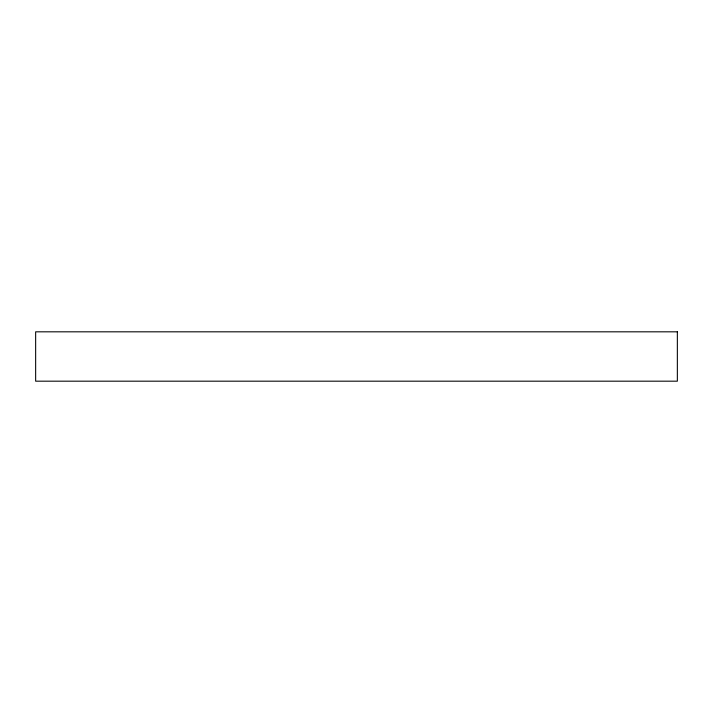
<?xml version="1.0" encoding="UTF-8"?>
<svg xmlns="http://www.w3.org/2000/svg" width="713" height="713" viewBox="0 0 713 713"><rect width="100%" height="100%" fill="white"/><g stroke="black" fill="none" stroke-linecap="round" stroke-linejoin="round"><path stroke-width="1.07" d="M677.35 331.821L35.65 331.821L35.65 381.179L677.35 381.179L677.35 331.821"/></g></svg>
